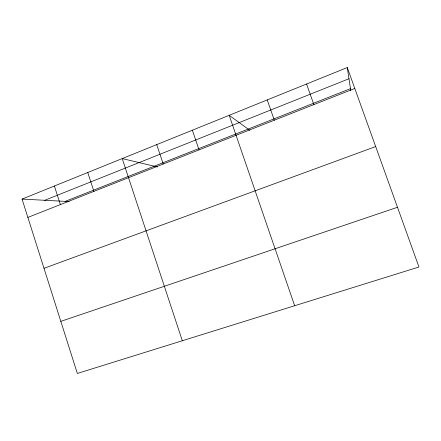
<?xml version="1.0" encoding="UTF-8"?>
<svg xmlns="http://www.w3.org/2000/svg" width="441" height="441" viewBox="0 0 441 441"><rect width="100%" height="100%" fill="white"/><g stroke="black" fill="none" stroke-linecap="round" stroke-linejoin="round"><path stroke-width="0.66" d="M22.05 199.089L347.288 67.545L418.95 267.003L77.346 373.455L22.05 199.089L69.254 201.587M44.734 200.291L348.98 78.746M65.207 201.377L350.479 88.663M27.86 217.419L354.796 88.448M44.001 268.31L375.682 146.577M60.825 321.362L397.49 207.281M157.47 166.963L122.212 158.578L182.32 340.744M249.788 130.266L229.188 115.31L294.66 305.734M306.578 84.005L313.865 104.6M267.235 99.92L274.308 120.2M192.37 130.2L199.045 149.89M156.731 144.615L163.225 164.024M87.765 172.508L93.9 191.366M54.392 186.008L60.362 204.596M347.288 67.545L350.771 90.592"/></g></svg>
